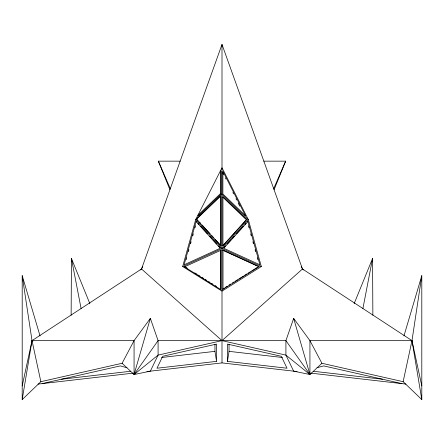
<?xml version="1.0" encoding="UTF-8"?>
<svg xmlns="http://www.w3.org/2000/svg" width="444" height="444" viewBox="0 0 444 444"><rect width="100%" height="100%" fill="white"/><g stroke="black" fill="none" stroke-linecap="round" stroke-linejoin="round"><path stroke-width="0.67" d="M71.134 315.24L71.434 258.48L89.849 303.607M403.141 381.685L411.982 340.631L421.8 275.646L421.8 399.561L403.141 381.685L321.9 363.275L309.934 340.631L293.651 318.381L285.914 340.631L285.914 355.117L293.651 371.156L309.934 374.536L321.9 363.275M227.445 361.366L227.445 344.089L281.28 356.288L287.04 368.226L227.445 361.366L229.037 351.354L229.037 344.439M22.2 399.561L32.018 340.631L22.2 275.646L22.2 399.561L40.859 381.685L122.1 363.275L134.066 340.631L150.35 318.381L158.086 340.631L158.086 355.117L150.35 371.156L134.066 374.536L122.1 363.275M362.915 308.524L372.566 258.48L354.151 303.607M22.2 385.914L32.018 340.631L141.525 268.981L142.774 266.517M182.678 266.533L195.704 219.536L222 167.782L248.296 219.536L261.322 266.533L222 291.131L182.678 266.533L222 248.557L248.296 219.536L222 194.294L195.704 219.536L222 248.557L261.322 266.533M196.082 221.55L184.099 264.791L220.28 248.257L196.082 221.55L196.659 221.811M186.153 259.729L186.708 257.731M188.367 251.748L188.916 249.75M190.576 243.762L191.131 241.769M192.79 235.781L193.345 233.788M195.005 227.8L195.554 225.802M150.35 318.381L134.066 374.536L158.086 355.117L222 340.631L285.914 355.117L309.934 374.536L309.934 340.631L411.982 340.631L421.8 385.914M403.946 335.936L421.8 275.646M140.532 269.952L141.525 268.981L222 44.439L302.475 268.981L303.468 269.952M274.07 189.716L285.653 161.155L263.83 161.155M273.687 188.65L285.653 161.155M198.585 215.623L221.118 194L221.118 171.284L220.457 170.907L220.457 193.623L197.93 215.246L198.585 215.623L199.212 214.397M411.166 341.708L411.982 340.631L302.475 268.981L301.226 266.517M222.816 245.682L245.859 220.252M246.897 219.486L222.938 245.932L222.938 196.487L246.897 219.486L246.32 219.741L222.855 197.225M223.609 248.002L225.469 245.948M227.328 243.895L231.052 239.782M231.984 238.755L234.31 236.191M236.635 233.622L243.151 226.434M245.01 224.381L245.943 223.354M247.919 221.55L223.721 248.257L259.901 264.791L247.919 221.55L247.341 221.811M196.52 219.225L220.485 196.226L221.062 196.487L221.062 245.932L196.52 219.225L198.024 220.502M302.475 268.981L222 340.631L141.525 268.981M223.149 288.755L224.314 288.028M225.48 287.301L227.223 286.214M228.965 285.12L230.714 284.027M232.456 282.933L234.204 281.846M235.364 281.119L237.69 279.659M238.855 278.932L243.506 276.024M244.672 275.291L246.997 273.837M248.163 273.11L250.488 271.656M251.654 270.929L258.047 266.922M223.01 289.277L259.074 266.711L223.01 250.227L223.01 289.277L222.572 289.122M184.488 266.866L220.99 250.227L220.99 289.277L220.551 289.427L184.488 266.866L184.926 266.711L187.257 268.17M220.99 250.227L220.551 250.383L220.551 289.427M317.038 367.754L323.682 365.9L401.914 383.627M42.086 383.627L120.318 365.9L126.962 367.754M161.533 357.503L214.963 351.354L214.963 344.439M61.588 379.209L130.758 371.245M216.555 361.366L156.96 368.226L162.72 356.288L216.555 344.089L216.555 361.366L214.963 351.354M38.012 384.093L133.228 373.127M146.925 371.55L222 362.903L297.075 371.55M169.93 189.716L158.347 161.155L180.17 161.155M40.859 381.685L32.018 340.631L134.066 340.631L134.066 374.536L158.086 340.631L285.914 340.631L309.934 374.536L293.651 318.381M229.037 351.354L282.467 357.503M313.242 371.245L382.412 379.209M310.772 373.127L405.988 384.093M258.63 266.561L259.074 266.711M222.572 250.077L257.387 265.989M220.457 193.623L221.118 194M194.816 272.899L197.142 274.353M198.307 275.08L200.05 276.174M201.798 277.267L203.541 278.36M205.289 279.448L206.449 280.175M208.774 281.635L209.94 282.362M211.683 283.45L212.848 284.182M215.174 285.636L216.339 286.363M199.406 222.028L200.327 223.043M202.17 225.08L210.006 233.727M211.849 235.758L213.231 237.285M215.074 239.322L221.062 245.932M198.057 223.354L198.99 224.381M200.849 226.434L207.365 233.622M209.69 236.191L212.016 238.755M212.948 239.782L216.672 243.895M218.531 245.948L220.391 248.002M32.018 340.631L32.834 341.708M222.538 172.278L223.793 174.742M225.358 177.822L225.979 179.054M232.867 192.602L233.494 193.834M235.997 198.762L236.619 199.994M238.184 203.075L239.749 206.149M158.347 161.155L170.313 188.65M22.2 275.646L40.054 335.936M248.446 225.802L248.995 227.8M250.655 233.788L251.21 235.781M252.869 241.769L253.424 243.762M255.084 249.75L255.633 251.748M257.292 257.731L257.847 259.729M71.434 258.48L81.086 308.524M411.982 340.631L421.8 399.561M372.566 258.48L372.866 315.24M222 44.439L222 362.903M220.485 196.226L220.485 245.671M245.415 215.623L222.882 194L222.882 171.284L245.415 215.623"/></g></svg>
